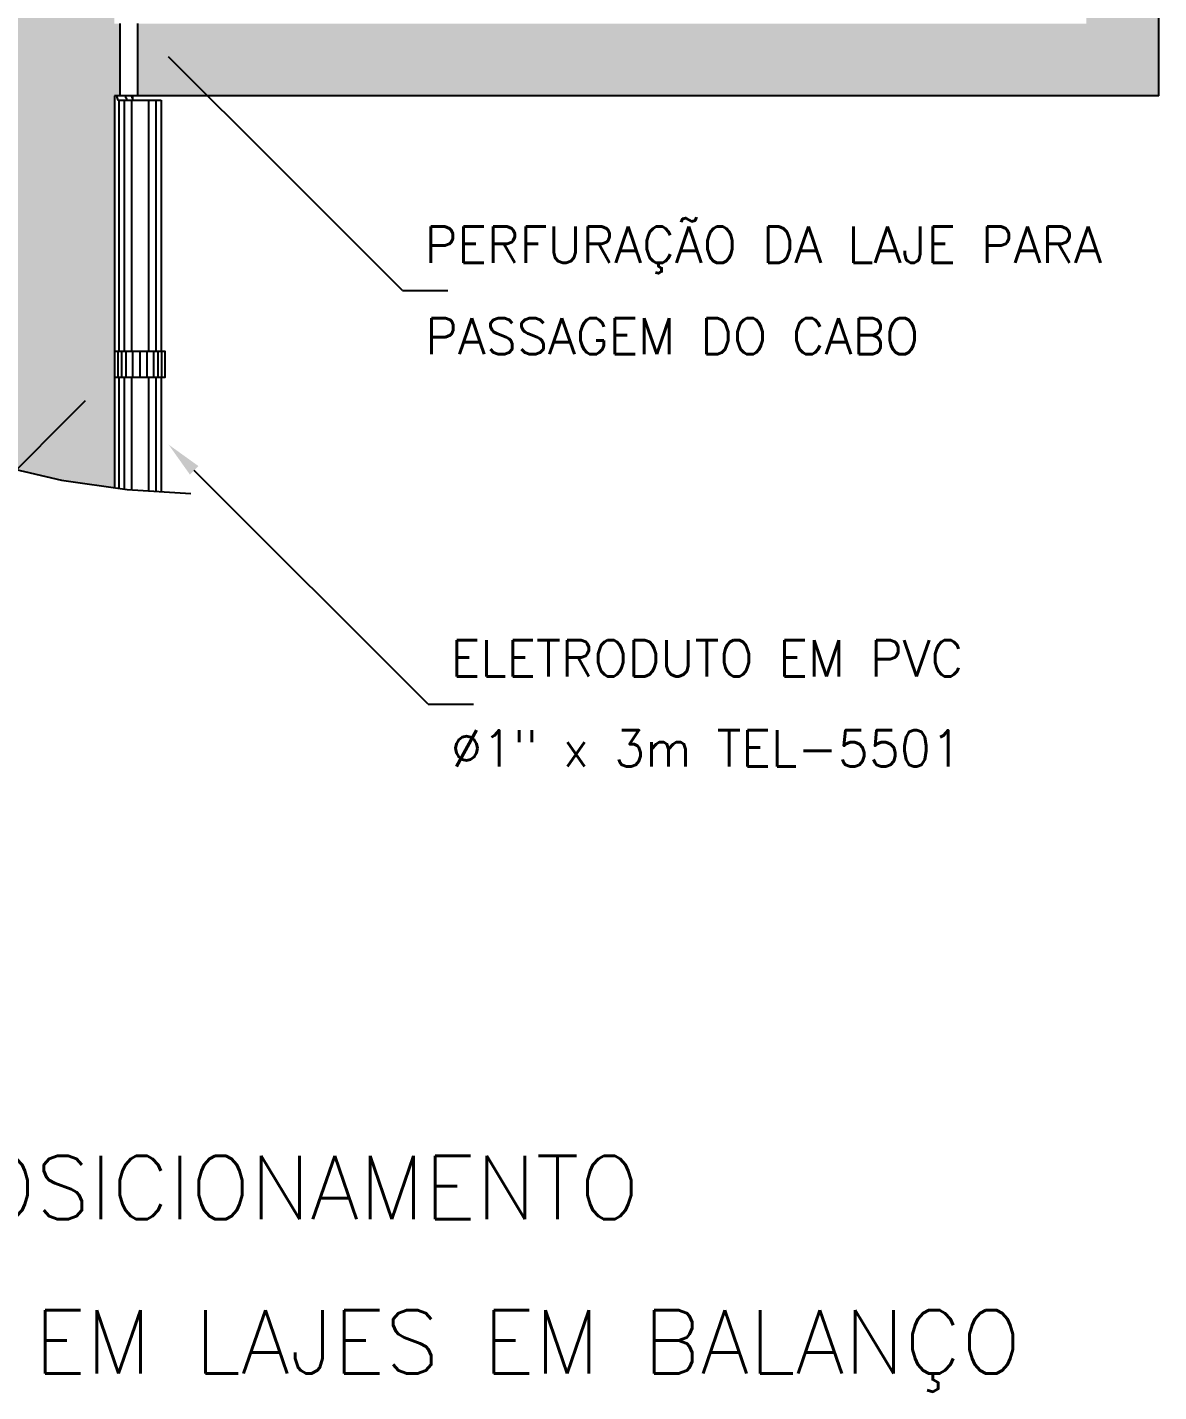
# Model space of a CAD drawing. Header units: millimetres. Extents: x -6506.4 to -6486.9, y -4620.1 to -4603.9.
# Drawn here: x -6498.34 to -6492.1, y -4620.08 to -4612.56 of the extents above; entities that cross this region are included whole.
import ezdxf
from ezdxf.enums import TextEntityAlignment as Align

# ---------------------------------------------------------------- set-up
doc = ezdxf.new("R2010")
doc.units = ezdxf.units.MM
doc.header["$LTSCALE"] = 10
doc.linetypes.add('DASHED', pattern=[0.75, 0.5, -0.25])
doc.layers.add('Termotécnica', color=7, linetype='Continuous')
doc.styles.add('r140', font='romans.shx')
doc.styles.add('r80', font='romans.shx')

msp = doc.modelspace()

# ---------------------------------------------------------------- hatches: boundary and pattern name
at = {"layer": 'Termotécnica'}
h = msp.add_hatch(dxfattribs=at)
h.set_pattern_fill('CONCRE', color=1, scale=0.6, style=0)
h.set_pattern_definition([(0, (-6504.87026, -4622.7147), (0.6, 0.6), [0.075, -0.525]), (90, (-6504.87026, -4622.7147), (-0.6, 0.6), [0.075, -0.525]), (135, (-6504.79526, -4622.7147), (-0.6, 0), [0.106066, -0.742462]), (0, (-6504.79526, -4622.3772), (0.6, 0.6), [0.075, -0.525]), (45, (-6504.75776, -4622.4147), (0, 0.6), [0.053033, -0.795495, 0]), (135, (-6504.75776, -4622.4147), (-0.6, 0), [0.053033, -0.795495, 0]), (0, (-6504.57026, -4622.2272), (0.6, 0.6), [0.106066, -0.493934]), (45, (-6504.57026, -4622.2272), (0, 0.6), [0.075, -0.773528]), (135, (-6504.4642, -4622.2272), (-0.6, 0), [0.075, -0.773528]), (90, (-6504.45776, -4622.5647), (-0.6, 0.6), [0.075, -0.525]), (45, (-6504.45776, -4622.5647), (0, 0.6), [0.053033, -0.795495, 0]), (135, (-6504.42026, -4622.5272), (-0.6, 0), [0.053033, -0.795495, 0]), (0, (-6504.79526, -4622.5647), (0.6, 0.6), [0.0375, -0.5025]), (0, (-6504.34526, -4622.4147), (0.6, 0.6), [0.0375, -0.5025]), (90, (-6504.53276, -4622.3397), (-0.6, 0.6), [0.0375, -0.5025]), (135, (-6504.45776, -4622.6772), (-0.6, 0), [0.053033, -0.795495, 0]), (135, (-6504.72026, -4622.2647), (-0.6, 0), [0.053033, -0.795495, 0]), (45, (-6504.589, -4622.51783), (0, 0.6), [0.053033, -0.795495, 0]), (90, (-6504.664, -4622.6397), (-0.6, 0.6), [0.009375, -0.590625]), (90, (-6504.6359, -4622.3866), (-0.6, 0.6), [0.009375, -0.590625]), (90, (-6504.35464, -4622.28345), (-0.6, 0.6), [0.009375, -0.590625]), (90, (-6504.34526, -4622.6022), (-0.6, 0.6), [0.009375, -0.590625])])
h.paths.add_polyline_path([(-6492.5012, -4610.7352), (-6492.5012, -4612.5352), (-6497.7358, -4612.5352), (-6497.7358, -4612.9352), (-6492.1012, -4612.9352), (-6492.1012, -4607.0019), (-6492.5012, -4607.0019), (-6492.5012, -4610.3352), (-6497.7358, -4610.3352), (-6497.7358, -4610.7352)])
h.paths.add_polyline_path([(-6497.8334, -4610.7352), (-6497.8334, -4610.3352), (-6502.5897, -4610.3352), (-6502.5886, -4610.3472), (-6502.5751, -4610.4685), (-6502.5622, -4610.5938), (-6502.5525, -4610.7234), (-6502.5522, -4610.7352), (-6498.6639, -4610.7352), (-6498.6639, -4612.5352), (-6502.5447, -4612.5352), (-6502.5378, -4612.5759), (-6502.5259, -4612.6344), (-6502.5104, -4612.6913), (-6502.4895, -4612.7454), (-6502.4617, -4612.7953), (-6502.4251, -4612.8399), (-6502.3787, -4612.8787), (-6502.3235, -4612.9147), (-6502.2891, -4612.9352), (-6498.6639, -4612.9352), (-6498.6639, -4614.9164), (-6498.4466, -4614.9877), (-6498.1551, -4615.0551), (-6497.8639, -4615.0961), (-6497.8639, -4612.9352), (-6497.8334, -4612.9352), (-6497.8334, -4612.5352), (-6497.8639, -4612.5352), (-6497.8639, -4610.7352)])

# ---------------------------------------------------------------- linework, layer by layer
at = {"layer": 'Termotécnica', "color": 3}
for p, q in [((-6492.1012, -4612.9352), (-6492.1012, -4607.0019)), ((-6497.8639, -4612.9352), (-6497.8639, -4615.0961)), ((-6492.1012, -4612.9352), (-6497.8639, -4612.9352))]:
    msp.add_line(p, q, dxfattribs=at)
at = {"layer": 'Termotécnica', "color": 1, "linetype": 'DASHED'}
for p, q in [((-6497.8334, -4612.5352), (-6497.8334, -4612.9352)), ((-6497.7358, -4612.5352), (-6497.7358, -4612.9352))]:
    msp.add_line(p, q, dxfattribs=at)
at = {"layer": 'Termotécnica', "color": 2}
for p, q in [((-6496.9622, -4613.3211), (-6497.5645, -4612.7188)), ((-6497.8622, -4612.9352), (-6497.8622, -4612.9579)), ((-6497.8394, -4612.9579), (-6497.8394, -4614.3458)), ((-6497.8394, -4612.9579), (-6497.6057, -4612.9579)), ((-6497.7646, -4612.9352), (-6497.7646, -4612.9579)), ((-6497.6057, -4612.9579), (-6497.6057, -4614.3458)), ((-6496.2743, -4614.009), (-6496.9622, -4613.3211)), ((-6496.2743, -4614.009), (-6496.0243, -4614.009)), ((-6497.8394, -4614.4858), (-6497.8394, -4615.0996)), ((-6497.6057, -4614.4858), (-6497.6057, -4615.1179)), ((-6499.4571, -4616.0486), (-6498.0239, -4614.6154)), ((-6496.133, -4616.291), (-6497.4231, -4615.0008)), ((-6496.133, -4616.291), (-6495.883, -4616.291))]:
    msp.add_line(p, q, dxfattribs=at)
at = {"layer": 'Termotécnica', "color": 1}
for p, q in [((-6497.8094, -4612.9579), (-6497.8094, -4614.3458)), ((-6497.7694, -4612.9579), (-6497.7694, -4614.3458)), ((-6497.6757, -4612.9579), (-6497.6757, -4614.3458)), ((-6497.6357, -4612.9579), (-6497.6357, -4614.3458)), ((-6497.8439, -4614.3458), (-6497.8439, -4614.4858)), ((-6497.8239, -4614.3458), (-6497.8239, -4614.4858)), ((-6497.7999, -4614.3458), (-6497.7999, -4614.4858)), ((-6497.7639, -4614.3458), (-6497.7639, -4614.4858)), ((-6497.7239, -4614.3458), (-6497.7239, -4614.4858)), ((-6497.6839, -4614.3458), (-6497.6839, -4614.4858)), ((-6497.6479, -4614.3458), (-6497.6479, -4614.4858)), ((-6497.6239, -4614.3458), (-6497.6239, -4614.4858)), ((-6497.6039, -4614.3458), (-6497.6039, -4614.4858)), ((-6497.8094, -4614.4858), (-6497.8094, -4615.1038)), ((-6497.7694, -4614.4858), (-6497.7694, -4615.1076)), ((-6497.6757, -4614.4858), (-6497.6757, -4615.1135)), ((-6497.6357, -4614.4858), (-6497.6357, -4615.116))]:
    msp.add_line(p, q, dxfattribs=at)
at = {"layer": 'Termotécnica', "color": 2}
msp.add_lwpolyline([(-6497.8639, -4614.4858), (-6497.5839, -4614.4858), (-6497.5839, -4614.3458), (-6497.8639, -4614.3458)], close=True, dxfattribs=at)
at = {"layer": 'Termotécnica', "color": 1, "flags": 128}
msp.add_lwpolyline([(-6498.4466, -4614.9877), (-6498.1551, -4615.0551), (-6497.7926, -4615.1062), (-6497.4413, -4615.1282)], dxfattribs=at)
at = {"layer": 'Termotécnica', "color": 1}
for centre, radius, start, end in [((-6497.391, -4612.7567), 0.495, 201.1365, 203.97455), ((-6498.2597, -4613.1595), 0.5081, 23.37712, 26.18955), ((-6498.2597, -4613.0608), 0.5081, 12.96088, 14.30439)]:
    msp.add_arc(centre, radius, start, end, dxfattribs=at)
at = {"layer": 'Termotécnica', "color": 2}
for points in [[(-6497.5881, -4612.7424), (-6497.5408, -4612.6953), (-6497.7057, -4612.577)], [(-6498.0474, -4614.5918), (-6498.0004, -4614.6391), (-6497.882, -4614.4742)], [(-6497.4468, -4615.0244), (-6497.3995, -4614.9773), (-6497.5643, -4614.8589)]]:
    msp.add_solid(points, dxfattribs=at)

# ---------------------------------------------------------------- texts
at = {"layer": 'Termotécnica', "color": 2, "style": 'r80'}
for s, p in [('PERFURAÇÃO DA LAJE PARA', (-6496.1512, -4613.756)), ('PASSAGEM DO CABO', (-6496.1481, -4614.2603)), ('ELETRODUTO EM PVC', (-6496.0083, -4616.0375)), ('%%C1" x 3m TEL-5501', (-6496.0065, -4616.5344))]:
    msp.add_text(s, height=0.2, dxfattribs=at).set_placement(p, align=Align.MIDDLE_LEFT)
at = {"layer": 'Termotécnica', "color": 5, "style": 'r140'}
for s, p in [(' POSICIONAMENTO', (-6497.0755, -4619.238)), ('DA DESCIDA EM LAJES EM BALANÇO', (-6497.0755, -4620.0893))]:
    msp.add_text(s, height=0.35, dxfattribs=at).set_placement(p, align=Align.BOTTOM_CENTER)

doc.saveas('drawing.dxf')
